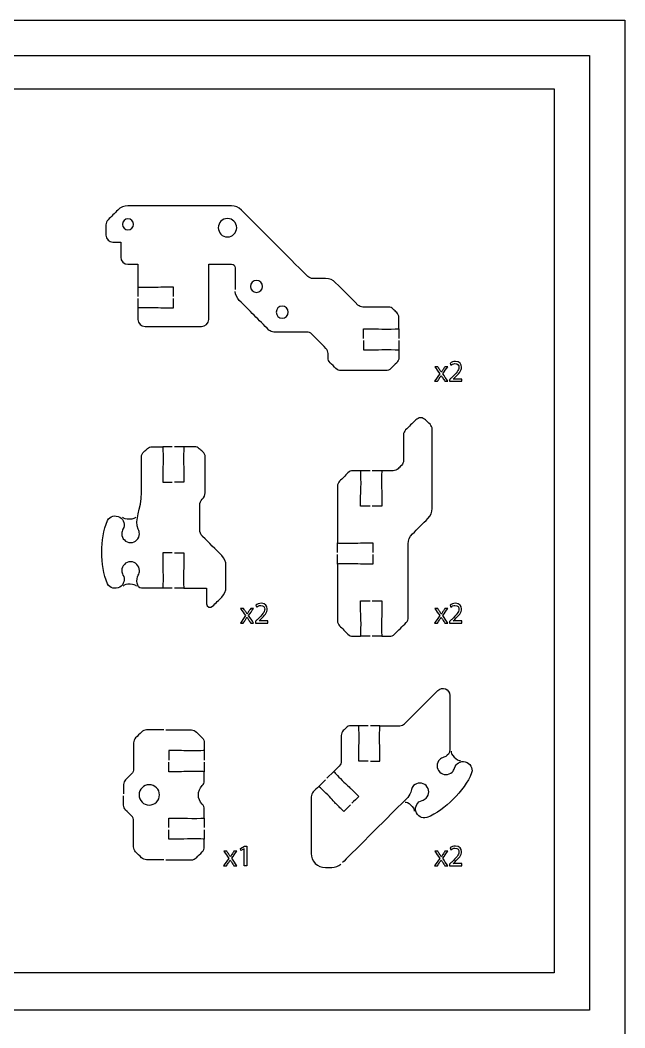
# Model space of a CAD drawing. Extents: x 0 to 465, y 0 to 285.
# Drawn here: x 379.7 to 465.2, y 142.7 to 285.2 of the extents above; entities that cross this region are included whole.
import ezdxf

# ---------------------------------------------------------------- set-up
doc = ezdxf.new("R2010")
doc.units = 0
doc.header["$MEASUREMENT"] = 0
doc.layers.add('DEFAULT', color=18, linetype='CONTINUOUS')

msp = doc.modelspace()

# ---------------------------------------------------------------- linework, layer by layer
at = {"layer": 'DEFAULT', "color": 18}
for points in [[(465.18, 0.18), (0.18, 0.18), (0.18, 285.18), (465.18, 285.18)], [(460.18, 145.18), (5.18, 145.18), (5.18, 280.18), (460.18, 280.18)], [(455.18, 150.45), (80.18, 150.45), (80.18, 275.45), (455.18, 275.45)], [(411.37, 168), (411.37, 168), (410.89, 167.74), (410.82, 168.03), (411.42, 168.35), (411.73, 168.35), (411.73, 165.6), (411.37, 165.6)]]:
    msp.add_lwpolyline(points, close=True, dxfattribs=at)
at = {"layer": 'DEFAULT', "color": 1}
for points in [[(396.32, 247.46), (396.32, 246.11)], [(396.32, 245.81), (396.32, 244.46)], [(433.22, 241.53), (433.22, 240.18)], [(433.22, 239.88), (433.22, 238.53)], [(401.18, 224.84), (399.83, 224.84)], [(402.83, 224.84), (401.48, 224.84)], [(429.17, 221.45), (427.82, 221.45)], [(430.82, 221.45), (429.47, 221.45)], [(424.55, 209.9), (424.55, 211.25)], [(424.55, 208.25), (424.55, 209.6)], [(401.18, 204.84), (399.83, 204.84)], [(402.83, 204.84), (401.48, 204.84)], [(429.17, 198.05), (427.82, 198.05)], [(430.82, 198.05), (429.47, 198.05)], [(428.9, 185.4), (427.55, 185.4)], [(430.55, 185.4), (429.2, 185.4)], [(405.71, 181.89), (405.71, 180.54)], [(405.71, 180.24), (405.71, 178.89)], [(423.05, 177.98), (424.01, 178.94)], [(421.89, 176.82), (422.84, 177.77)], [(405.71, 172.35), (405.71, 171)], [(405.71, 170.7), (405.71, 169.35)]]:
    msp.add_lwpolyline(points, dxfattribs=at)
for points, knots in [([(428.22, 240.18), (428.22, 240.63), (428.22, 241.08), (428.22, 241.53), (428.71, 241.53), (429.21, 241.53), (429.71, 241.53), (430, 241.53), (430.5, 241.49), (431.47, 241.49), (432.43, 241.49), (433.22, 241.51), (433.22, 241.53), (433.22, 242.06), (433.22, 242.59), (433.22, 243.12), (433.22, 243.39), (433.11, 243.64), (432.92, 243.83), (432.76, 243.99), (432.6, 244.15), (432.44, 244.3), (432.26, 244.49), (432, 244.6), (431.74, 244.6), (430.54, 244.6), (429.35, 244.6), (428.15, 244.6), (427.88, 244.6), (427.63, 244.7), (427.44, 244.89), (426.39, 245.94), (425.34, 247), (424.28, 248.05), (423.91, 248.43), (423.4, 248.64), (422.87, 248.64), (422.26, 248.64), (421.66, 248.64), (421.05, 248.64), (420.79, 248.64), (420.54, 248.75), (420.34, 248.93), (417.22, 252.06), (414.09, 255.19), (410.96, 258.32), (410.58, 258.7), (410.08, 258.91), (409.54, 258.91), (404.66, 258.91), (399.78, 258.91), (394.91, 258.91), (394.37, 258.91), (393.86, 258.7), (393.48, 258.32), (393.02, 257.86), (392.56, 257.4), (392.1, 256.93), (391.91, 256.75), (391.81, 256.49), (391.81, 256.22), (391.81, 255.74), (391.81, 255.26), (391.81, 254.77), (391.81, 254.22), (392.25, 253.78), (392.8, 253.78), (393.17, 253.78), (393.54, 253.78), (393.9, 253.78), (393.9, 253.07), (393.9, 252.36), (393.9, 251.66), (393.9, 251.11), (394.36, 250.66), (394.91, 250.66), (395.38, 250.66), (395.85, 250.66), (396.32, 250.66), (396.32, 249.59), (396.32, 248.53), (396.32, 247.46), (396.32, 247.43), (397.11, 247.41), (398.07, 247.41), (399.04, 247.41), (399.54, 247.46), (399.82, 247.46), (400.32, 247.46), (400.82, 247.46), (401.32, 247.46), (401.32, 247.01), (401.32, 246.56), (401.32, 246.11)], [0, 0, 0, 0, 3.83, 3.83, 3.83, 8.08, 8.08, 8.08, 9.08, 9.08, 9.08, 10.08, 10.08, 10.08, 14.58, 14.58, 14.58, 15.58, 15.58, 15.58, 17.489241, 17.489241, 17.489241, 18.489241, 18.489241, 18.489241, 28.669241, 28.669241, 28.669241, 29.669241, 29.669241, 29.669241, 42.347667, 42.347667, 42.347667, 43.347667, 43.347667, 43.347667, 48.497667, 48.497667, 48.497667, 49.497667, 49.497667, 49.497667, 87.136962, 87.136962, 87.136962, 88.136962, 88.136962, 88.136962, 129.616962, 129.616962, 129.616962, 130.616962, 130.616962, 130.616962, 136.181897, 136.181897, 136.181897, 137.181897, 137.181897, 137.181897, 141.291897, 141.291897, 141.291897, 142.291897, 142.291897, 142.291897, 145.411897, 145.411897, 145.411897, 151.411897, 151.411897, 151.411897, 152.411897, 152.411897, 152.411897, 156.431897, 156.431897, 156.431897, 165.501897, 165.501897, 165.501897, 166.501897, 166.501897, 166.501897, 167.501897, 167.501897, 167.501897, 171.751897, 171.751897, 171.751897, 175.581897, 175.581897, 175.581897, 175.581897]), ([(394.92, 255.52), (394.48, 255.52), (394.13, 255.87), (394.13, 256.3), (394.13, 256.74), (394.48, 257.09), (394.92, 257.09), (395.35, 257.09), (395.7, 256.74), (395.7, 256.3), (395.7, 255.87), (395.35, 255.52), (394.92, 255.52)], [1, 1, 1, 1, 2, 2, 2, 3, 3, 3, 4, 4, 4, 5, 5, 5, 5]), ([(408.99, 254.52), (408.27, 254.52), (407.69, 255.1), (407.69, 255.82), (407.69, 256.53), (408.27, 257.12), (408.99, 257.12), (409.71, 257.12), (410.29, 256.53), (410.29, 255.82), (410.29, 255.1), (409.71, 254.52), (408.99, 254.52)], [1, 1, 1, 1, 2, 2, 2, 3, 3, 3, 4, 4, 4, 5, 5, 5, 5]), ([(401.32, 245.81), (401.32, 245.36), (401.32, 244.91), (401.32, 244.46), (400.82, 244.46), (400.32, 244.46), (399.82, 244.46), (399.54, 244.46), (399.04, 244.51), (398.07, 244.51), (397.11, 244.51), (396.32, 244.49), (396.32, 244.46), (396.33, 243.93), (396.33, 243.4), (396.33, 242.86), (396.33, 242.31), (396.78, 241.86), (397.33, 241.86), (400, 241.86), (402.66, 241.86), (405.32, 241.86), (405.88, 241.86), (406.33, 242.31), (406.33, 242.86), (406.33, 245.46), (406.33, 248.06), (406.33, 250.66), (407.41, 250.66), (408.49, 250.66), (409.58, 250.66), (409.86, 250.66), (410.08, 250.44), (410.08, 250.16), (410.08, 249.14), (410.08, 248.13), (410.08, 247.11)], [0, 0, 0, 0, 3.82, 3.82, 3.82, 8.07, 8.07, 8.07, 9.07, 9.07, 9.07, 10.07, 10.07, 10.07, 14.600011, 14.600011, 14.600011, 15.600011, 15.600011, 15.600011, 38.250011, 38.250011, 38.250011, 39.250011, 39.250011, 39.250011, 61.350011, 61.350011, 61.350011, 70.560011, 70.560011, 70.560011, 71.560011, 71.560011, 71.560011, 80.210011, 80.210011, 80.210011, 80.210011]), ([(413.09, 246.68), (412.62, 246.68), (412.24, 247.06), (412.24, 247.53), (412.24, 248), (412.62, 248.38), (413.09, 248.38), (413.56, 248.38), (413.94, 248), (413.94, 247.53), (413.94, 247.06), (413.56, 246.68), (413.09, 246.68)], [1, 1, 1, 1, 2, 2, 2, 3, 3, 3, 4, 4, 4, 5, 5, 5, 5]), ([(428.22, 239.88), (428.22, 239.43), (428.22, 238.99), (428.22, 238.54), (428.71, 238.54), (429.21, 238.54), (429.71, 238.54), (430, 238.54), (430.5, 238.59), (431.47, 238.59), (432.43, 238.59), (433.22, 238.56), (433.22, 238.54), (433.22, 238.17), (433.22, 237.81), (433.22, 237.45), (433.22, 237.18), (433.11, 236.93), (432.92, 236.74), (432.65, 236.47), (432.37, 236.19), (432.09, 235.91), (431.91, 235.73), (431.65, 235.62), (431.39, 235.62), (429.27, 235.62), (427.16, 235.62), (425.05, 235.62), (424.78, 235.62), (424.52, 235.73), (424.33, 235.91), (424.06, 236.19), (423.79, 236.47), (423.51, 236.74), (423.33, 236.93), (423.22, 237.18), (423.22, 237.45), (423.22, 237.65), (423.22, 237.85), (423.22, 238.05), (423.22, 238.32), (423.11, 238.57), (422.92, 238.76), (422.25, 239.43), (421.59, 240.1), (420.92, 240.77), (420.73, 240.96), (420.48, 241.06), (420.21, 241.06), (418.66, 241.06), (417.11, 241.06), (415.56, 241.06), (415.29, 241.06), (415.04, 241.17), (414.85, 241.35), (413.45, 242.75), (412.06, 244.15), (410.66, 245.55), (410.32, 245.88), (410.12, 246.33), (410.09, 246.81)], [0, 0, 0, 0, 3.82, 3.82, 3.82, 8.07, 8.07, 8.07, 9.07, 9.07, 9.07, 10.07, 10.07, 10.07, 13.15, 13.15, 13.15, 14.15, 14.15, 14.15, 17.48048, 17.48048, 17.48048, 18.48048, 18.48048, 18.48048, 36.45048, 36.45048, 36.45048, 37.45048, 37.45048, 37.45048, 40.75977, 40.75977, 40.75977, 41.75977, 41.75977, 41.75977, 43.46977, 43.46977, 43.46977, 44.46977, 44.46977, 44.46977, 52.516646, 52.516646, 52.516646, 53.516646, 53.516646, 53.516646, 66.706646, 66.706646, 66.706646, 67.706646, 67.706646, 67.706646, 84.507503, 84.507503, 84.507503, 85.507503, 85.507503, 85.507503, 85.507503]), ([(416.73, 243.03), (416.27, 243.03), (415.88, 243.41), (415.88, 243.88), (415.88, 244.36), (416.27, 244.74), (416.73, 244.74), (417.21, 244.74), (417.59, 244.36), (417.59, 243.88), (417.59, 243.41), (417.21, 243.03), (416.73, 243.03)], [1, 1, 1, 1, 2, 2, 2, 3, 3, 3, 4, 4, 4, 5, 5, 5, 5]), ([(429.47, 203.05), (429.92, 203.05), (430.37, 203.05), (430.82, 203.05), (430.82, 202.55), (430.82, 202.05), (430.82, 201.55), (430.82, 201.26), (430.77, 200.77), (430.77, 199.8), (430.77, 198.83), (430.8, 198.05), (430.82, 198.05), (431.18, 198.05), (431.54, 198.05), (431.91, 198.05), (432.17, 198.05), (432.43, 198.16), (432.61, 198.34), (433.16, 198.89), (433.71, 199.44), (434.26, 199.99), (434.45, 200.18), (434.55, 200.43), (434.55, 200.7), (434.55, 204.17), (434.55, 207.63), (434.55, 211.1), (434.55, 211.63), (434.76, 212.14), (435.14, 212.52), (435.87, 213.25), (436.61, 213.98), (437.34, 214.72), (437.71, 215.09), (437.93, 215.6), (437.93, 216.13), (437.93, 219.86), (437.93, 223.59), (437.93, 227.32), (437.93, 227.58), (437.82, 227.84), (437.63, 228.03), (437.42, 228.23), (437.22, 228.44), (437.01, 228.64), (436.62, 229.04), (435.99, 229.04), (435.6, 228.64), (435.12, 228.17), (434.65, 227.7), (434.18, 227.22), (433.99, 227.04), (433.88, 226.78), (433.88, 226.52), (433.88, 225.32), (433.88, 224.12), (433.88, 222.93), (433.88, 222.66), (433.78, 222.41), (433.59, 222.22), (433.43, 222.06), (433.28, 221.9), (433.12, 221.74), (432.93, 221.56), (432.68, 221.45), (432.41, 221.45), (431.88, 221.45), (431.35, 221.45), (430.82, 221.45), (430.79, 221.45), (430.77, 220.67), (430.77, 219.7), (430.77, 218.73), (430.82, 218.24), (430.82, 217.95), (430.82, 217.45), (430.82, 216.95), (430.82, 216.45), (430.37, 216.45), (429.92, 216.45), (429.47, 216.45)], [0, 0, 0, 0, 3.82, 3.82, 3.82, 8.07, 8.07, 8.07, 9.07, 9.07, 9.07, 10.07, 10.07, 10.07, 13.15, 13.15, 13.15, 14.15, 14.15, 14.15, 20.74731, 20.74731, 20.74731, 21.74731, 21.74731, 21.74731, 51.24731, 51.24731, 51.24731, 52.24731, 52.24731, 52.24731, 61.064934, 61.064934, 61.064934, 62.064934, 62.064934, 62.064934, 93.774934, 93.774934, 93.774934, 94.774934, 94.774934, 94.774934, 97.263991, 97.263991, 97.263991, 98.263991, 98.263991, 98.263991, 103.963271, 103.963271, 103.963271, 104.963271, 104.963271, 104.963271, 115.143271, 115.143271, 115.143271, 116.143271, 116.143271, 116.143271, 118.059544, 118.059544, 118.059544, 119.059544, 119.059544, 119.059544, 123.559544, 123.559544, 123.559544, 124.559544, 124.559544, 124.559544, 125.559544, 125.559544, 125.559544, 129.809544, 129.809544, 129.809544, 133.629544, 133.629544, 133.629544, 133.629544]), ([(401.18, 209.84), (400.73, 209.84), (400.28, 209.84), (399.83, 209.84), (399.83, 209.34), (399.83, 208.84), (399.83, 208.34), (399.83, 208.06), (399.88, 207.56), (399.88, 206.59), (399.88, 205.64), (399.85, 204.86), (399.83, 204.84), (398.83, 204.84), (397.83, 204.84), (396.83, 204.84), (396.17, 204.84), (396.02, 206.11), (396.37, 206.71), (396.47, 206.89), (396.54, 207.11), (396.54, 207.33), (396.54, 208.02), (395.98, 208.59), (395.29, 208.59), (394.6, 208.59), (394.04, 208.02), (394.04, 207.33), (394.04, 207.11), (394.1, 206.9), (394.21, 206.71), (394.55, 206.12), (394.35, 205.35), (393.75, 205), (393.15, 204.66), (392.33, 204.83), (392.04, 205.46), (391.4, 206.81), (391.23, 208.37), (391.23, 209.95), (391.23, 211.52), (391.4, 213.09), (392.04, 214.43), (392.33, 215.06), (393.15, 215.24), (393.75, 214.89), (394.35, 214.54), (394.55, 213.78), (394.21, 213.18), (394.1, 213), (394.04, 212.78), (394.04, 212.55), (394.04, 211.86), (394.6, 211.3), (395.29, 211.3), (395.98, 211.3), (396.54, 211.86), (396.54, 212.55), (396.54, 212.78), (396.46, 212.98), (396.37, 213.18), (395.76, 214.52), (396.83, 215.99), (396.83, 218.36), (396.83, 219.62), (396.83, 222.14), (396.83, 223.39), (396.83, 223.69), (396.96, 223.97), (397.19, 224.16), (397.36, 224.29), (397.52, 224.43), (397.68, 224.58), (397.85, 224.75), (398.1, 224.84), (398.35, 224.85), (398.85, 224.84), (399.34, 224.84), (399.84, 224.84), (399.86, 224.81), (399.89, 224.04), (399.89, 223.09), (399.89, 222.13), (399.83, 221.63), (399.84, 221.34), (399.83, 220.84), (399.83, 220.34), (399.83, 219.84), (400.28, 219.84), (400.73, 219.84), (401.18, 219.84)], [0, 0, 0, 0, 3.84, 3.84, 3.84, 8.090012, 8.090012, 8.090012, 9.090012, 9.090012, 9.090012, 10.090012, 10.090012, 10.090012, 18.590012, 18.590012, 18.590012, 19.590012, 19.590012, 19.590012, 20.590012, 20.590012, 20.590012, 21.590012, 21.590012, 21.590012, 22.590012, 22.590012, 22.590012, 23.590012, 23.590012, 23.590012, 24.590012, 24.590012, 24.590012, 25.590012, 25.590012, 25.590012, 26.590012, 26.590012, 26.590012, 27.590012, 27.590012, 27.590012, 28.590012, 28.590012, 28.590012, 29.590012, 29.590012, 29.590012, 30.590012, 30.590012, 30.590012, 31.590012, 31.590012, 31.590012, 32.590012, 32.590012, 32.590012, 33.590012, 33.590012, 33.590012, 34.590012, 34.590012, 34.590012, 35.590012, 35.590012, 35.590012, 36.590012, 36.590012, 36.590012, 37.590012, 37.590012, 37.590012, 38.590012, 38.590012, 38.590012, 42.790024, 42.790024, 42.790024, 43.790024, 43.790024, 43.790024, 44.790024, 44.790024, 44.790024, 49.040035, 49.040035, 49.040035, 52.870035, 52.870035, 52.870035, 52.870035]), ([(401.48, 209.84), (401.93, 209.84), (402.38, 209.84), (402.83, 209.84), (402.83, 209.34), (402.83, 208.84), (402.83, 208.34), (402.83, 208.05), (402.78, 207.56), (402.78, 206.59), (402.78, 205.64), (402.8, 204.87), (402.83, 204.84), (403.9, 204.84), (404.96, 204.84), (406.03, 204.84), (406.03, 204.11), (406.03, 203.38), (406.03, 202.64), (406.03, 202.2), (406.57, 201.97), (406.88, 202.29), (407.32, 202.73), (407.76, 203.16), (408.19, 203.6), (408.57, 203.97), (408.78, 204.48), (408.78, 205.01), (408.78, 206.02), (408.78, 207.03), (408.78, 208.04), (408.78, 208.57), (408.57, 209.08), (408.2, 209.45), (407.29, 210.36), (406.39, 211.26), (405.48, 212.17), (405.47, 212.18), (405.46, 212.19), (405.44, 212.2), (405.2, 212.43), (405.06, 212.76), (405.06, 213.09), (405.06, 214.26), (405.06, 215.42), (405.06, 216.59), (405.06, 216.92), (405.19, 217.23), (405.42, 217.45), (405.67, 217.69), (405.84, 218), (405.84, 218.35), (405.84, 220.03), (405.84, 221.71), (405.84, 223.39), (405.84, 223.69), (405.71, 223.97), (405.47, 224.16), (405.31, 224.29), (405.16, 224.43), (405.01, 224.57), (404.82, 224.75), (404.58, 224.84), (404.32, 224.84), (403.83, 224.84), (403.33, 224.84), (402.83, 224.84), (402.81, 224.82), (402.78, 224.04), (402.78, 223.1), (402.78, 222.13), (402.83, 221.62), (402.83, 221.34), (402.83, 220.84), (402.83, 220.34), (402.83, 219.84), (402.38, 219.84), (401.93, 219.84), (401.48, 219.84)], [0, 0, 0, 0, 3.81, 3.81, 3.81, 8.060012, 8.060012, 8.060012, 9.060012, 9.060012, 9.060012, 10.060012, 10.060012, 10.060012, 19.140012, 19.140012, 19.140012, 25.360012, 25.360012, 25.360012, 26.360012, 26.360012, 26.360012, 31.620886, 31.620886, 31.620886, 32.620886, 32.620886, 32.620886, 41.200892, 41.200892, 41.200892, 42.200892, 42.200892, 42.200892, 53.09741, 53.09741, 53.09741, 53.238831, 53.238831, 53.238831, 54.238831, 54.238831, 54.238831, 64.148836, 64.148836, 64.148836, 65.148836, 65.148836, 65.148836, 66.148836, 66.148836, 66.148836, 80.428836, 80.428836, 80.428836, 81.428836, 81.428836, 81.428836, 82.428836, 82.428836, 82.428836, 83.428836, 83.428836, 83.428836, 87.648836, 87.648836, 87.648836, 88.648836, 88.648836, 88.648836, 89.648836, 89.648836, 89.648836, 93.898848, 93.898848, 93.898848, 97.718848, 97.718848, 97.718848, 97.718848]), ([(429.17, 216.45), (428.72, 216.45), (428.27, 216.45), (427.82, 216.45), (427.82, 216.95), (427.82, 217.45), (427.82, 217.95), (427.82, 218.24), (427.87, 218.73), (427.87, 219.7), (427.87, 220.67), (427.85, 221.45), (427.82, 221.45), (427.46, 221.45), (427.1, 221.45), (426.74, 221.45), (426.47, 221.45), (426.22, 221.35), (426.03, 221.16), (425.63, 220.76), (425.24, 220.37), (424.84, 219.98), (424.66, 219.79), (424.55, 219.53), (424.55, 219.27), (424.55, 216.6), (424.55, 213.92), (424.55, 211.25), (424.55, 211.22), (425.33, 211.2), (426.3, 211.2), (427.27, 211.2), (427.77, 211.25), (428.05, 211.25), (428.55, 211.25), (429.05, 211.25), (429.55, 211.25), (429.55, 210.8), (429.55, 210.35), (429.55, 209.9)], [0, 0, 0, 0, 3.83, 3.83, 3.83, 8.08, 8.08, 8.08, 9.08, 9.08, 9.08, 10.08, 10.08, 10.08, 13.16, 13.16, 13.16, 14.16, 14.16, 14.16, 18.904692, 18.904692, 18.904692, 19.904692, 19.904692, 19.904692, 42.624692, 42.624692, 42.624692, 43.624692, 43.624692, 43.624692, 44.624692, 44.624692, 44.624692, 48.884692, 48.884692, 48.884692, 52.704692, 52.704692, 52.704692, 52.704692]), ([(429.55, 209.6), (429.55, 209.15), (429.55, 208.7), (429.55, 208.25), (429.05, 208.25), (428.55, 208.25), (428.05, 208.25), (427.77, 208.25), (427.27, 208.3), (426.3, 208.3), (425.33, 208.3), (424.55, 208.28), (424.55, 208.25), (424.55, 205.58), (424.55, 202.91), (424.55, 200.23), (424.55, 199.97), (424.66, 199.71), (424.84, 199.52), (425.24, 199.13), (425.63, 198.74), (426.03, 198.34), (426.21, 198.16), (426.47, 198.05), (426.73, 198.05), (427.1, 198.05), (427.46, 198.05), (427.82, 198.05), (427.85, 198.05), (427.87, 198.83), (427.87, 199.8), (427.87, 200.77), (427.82, 201.26), (427.82, 201.55), (427.82, 202.05), (427.82, 202.55), (427.82, 203.05), (428.27, 203.05), (428.72, 203.05), (429.17, 203.05)], [0, 0, 0, 0, 3.83, 3.83, 3.83, 8.09, 8.09, 8.09, 9.09, 9.09, 9.09, 10.09, 10.09, 10.09, 32.83, 32.83, 32.83, 33.83, 33.83, 33.83, 38.56055, 38.56055, 38.56055, 39.56055, 39.56055, 39.56055, 42.65055, 42.65055, 42.65055, 43.65055, 43.65055, 43.65055, 44.65055, 44.65055, 44.65055, 48.90055, 48.90055, 48.90055, 52.73055, 52.73055, 52.73055, 52.73055]), ([(429.2, 180.4), (429.65, 180.4), (430.1, 180.4), (430.55, 180.4), (430.55, 180.9), (430.55, 181.4), (430.55, 181.9), (430.55, 182.18), (430.5, 182.68), (430.5, 183.65), (430.5, 184.6), (430.52, 185.38), (430.55, 185.4), (431.48, 185.4), (432.41, 185.4), (433.34, 185.4), (433.6, 185.4), (433.86, 185.51), (434.04, 185.69), (435.61, 187.26), (437.17, 188.82), (438.74, 190.39), (439.37, 191.02), (440.44, 190.57), (440.44, 189.68), (440.44, 187.28), (440.44, 184.87), (440.44, 182.47), (440.44, 181.76), (440.44, 181.26), (439.56, 180.94), (439.36, 180.87), (439.16, 180.78), (439, 180.62), (438.51, 180.13), (438.51, 179.34), (439, 178.85), (439.49, 178.36), (440.28, 178.36), (440.77, 178.85), (440.93, 179.01), (441.04, 179.2), (441.09, 179.41), (441.27, 180.08), (441.95, 180.47), (442.62, 180.29), (443.29, 180.11), (443.74, 179.41), (443.51, 178.76), (443.01, 177.36), (442.02, 176.14), (440.9, 175.02), (439.79, 173.9), (438.57, 172.92), (437.16, 172.42), (436.52, 172.18), (435.81, 172.64), (435.63, 173.31), (435.45, 173.97), (435.85, 174.66), (436.51, 174.84), (436.72, 174.9), (436.92, 175), (437.08, 175.16), (437.57, 175.65), (437.57, 176.44), (437.08, 176.93), (436.59, 177.42), (435.8, 177.42), (435.31, 176.93), (435.15, 176.77), (435.03, 176.58), (434.99, 176.37), (434.79, 175.35), (434.3, 175.09), (433.55, 174.33), (431.61, 172.4), (426.1, 166.89), (425.26, 166.05)], [0, 0, 0, 0, 3.825006, 3.825006, 3.825006, 8.075012, 8.075012, 8.075012, 9.075012, 9.075012, 9.075012, 10.075012, 10.075012, 10.075012, 17.981012, 17.981012, 17.981012, 18.981012, 18.981012, 18.981012, 37.800659, 37.800659, 37.800659, 38.800659, 38.800659, 38.800659, 59.235659, 59.235659, 59.235659, 60.235659, 60.235659, 60.235659, 61.235659, 61.235659, 61.235659, 62.235659, 62.235659, 62.235659, 63.235659, 63.235659, 63.235659, 64.235659, 64.235659, 64.235659, 65.235659, 65.235659, 65.235659, 66.235659, 66.235659, 66.235659, 67.235659, 67.235659, 67.235659, 68.235659, 68.235659, 68.235659, 69.235659, 69.235659, 69.235659, 70.235659, 70.235659, 70.235659, 71.235659, 71.235659, 71.235659, 72.235659, 72.235659, 72.235659, 73.235659, 73.235659, 73.235659, 74.235659, 74.235659, 74.235659, 75.235659, 75.235659, 75.235659, 76.235659, 76.235659, 76.235659, 76.235659]), ([(428.9, 180.4), (428.45, 180.4), (428, 180.4), (427.55, 180.4), (427.55, 180.9), (427.55, 181.4), (427.55, 181.9), (427.55, 182.19), (427.6, 182.68), (427.6, 183.65), (427.6, 184.6), (427.57, 185.38), (427.55, 185.4), (427.19, 185.4), (426.82, 185.4), (426.46, 185.4), (426.19, 185.4), (425.94, 185.3), (425.76, 185.11), (425.63, 184.98), (425.5, 184.85), (425.37, 184.72), (425.18, 184.53), (425.07, 184.28), (425.07, 184.01), (425.07, 182.81), (425.07, 181.61), (425.07, 180.41), (425.07, 180.15), (424.97, 179.89), (424.78, 179.7), (424.52, 179.45), (424.27, 179.19), (424.01, 178.94), (424.01, 178.9), (424.54, 178.34), (425.21, 177.67), (425.9, 176.98), (426.28, 176.66), (426.49, 176.46), (426.84, 176.11), (427.19, 175.76), (427.55, 175.4), (427.23, 175.08), (426.91, 174.77), (426.59, 174.45)], [0, 0, 0, 0, 3.818, 3.818, 3.818, 8.061, 8.061, 8.061, 9.061, 9.061, 9.061, 10.061, 10.061, 10.061, 13.144, 13.144, 13.144, 14.144, 14.144, 14.144, 15.703878, 15.703878, 15.703878, 16.703878, 16.703878, 16.703878, 26.914878, 26.914878, 26.914878, 27.914878, 27.914878, 27.914878, 30.985151, 30.985151, 30.985151, 31.985151, 31.985151, 31.985151, 32.985151, 32.985151, 32.985151, 37.23557, 37.23557, 37.23557, 41.06526, 41.06526, 41.06526, 41.06526]), ([(399.97, 184.8), (399.16, 184.81), (398.35, 184.81), (397.54, 184.81), (397.27, 184.81), (397.02, 184.7), (396.83, 184.51), (396.55, 184.24), (396.28, 183.96), (396, 183.69), (395.82, 183.5), (395.72, 183.24), (395.72, 182.98), (395.72, 181.76), (395.72, 180.53), (395.72, 179.31), (395.72, 179.04), (395.61, 178.79), (395.42, 178.6), (395.15, 178.33), (394.87, 178.05), (394.59, 177.77), (394.41, 177.59), (394.3, 177.33), (394.3, 177.07), (394.3, 176.64), (394.3, 176.2), (394.3, 175.77)], [0, 0, 0, 0, 6.900007, 6.900007, 6.900007, 7.900007, 7.900007, 7.900007, 11.216346, 11.216346, 11.216346, 12.216346, 12.216346, 12.216346, 22.626346, 22.626346, 22.626346, 23.626346, 23.626346, 23.626346, 26.949747, 26.949747, 26.949747, 27.949747, 27.949747, 27.949747, 31.619747, 31.619747, 31.619747, 31.619747]), ([(400.27, 184.8), (401.48, 184.81), (402.68, 184.81), (403.88, 184.81), (404.15, 184.81), (404.4, 184.7), (404.59, 184.51), (404.87, 184.24), (405.15, 183.96), (405.42, 183.69), (405.61, 183.5), (405.71, 183.24), (405.71, 182.98), (405.71, 182.62), (405.71, 182.26), (405.71, 181.89), (405.71, 181.87), (404.93, 181.84), (403.96, 181.84), (402.99, 181.84), (402.5, 181.89), (402.21, 181.89), (401.71, 181.89), (401.21, 181.89), (400.71, 181.89), (400.71, 181.44), (400.71, 180.99), (400.71, 180.54)], [0, 0, 0, 0, 10.230005, 10.230005, 10.230005, 11.230005, 11.230005, 11.230005, 14.560485, 14.560485, 14.560485, 15.560485, 15.560485, 15.560485, 18.640485, 18.640485, 18.640485, 19.640485, 19.640485, 19.640485, 20.640485, 20.640485, 20.640485, 24.890485, 24.890485, 24.890485, 28.720485, 28.720485, 28.720485, 28.720485]), ([(400.71, 171), (400.71, 171.45), (400.71, 171.9), (400.71, 172.35), (401.21, 172.35), (401.71, 172.35), (402.21, 172.35), (402.5, 172.35), (402.99, 172.3), (403.96, 172.3), (404.93, 172.3), (405.71, 172.32), (405.71, 172.35), (405.71, 172.77), (405.71, 173.19), (405.71, 173.61), (405.71, 173.87), (405.61, 174.13), (405.42, 174.32), (404.7, 175.04), (404.69, 176.2), (405.42, 176.93), (405.61, 177.11), (405.71, 177.37), (405.71, 177.64), (405.71, 178.06), (405.71, 178.48), (405.71, 178.89), (405.71, 178.92), (404.93, 178.94), (403.96, 178.94), (402.99, 178.94), (402.5, 178.89), (402.21, 178.89), (401.71, 178.89), (401.21, 178.89), (400.71, 178.89), (400.71, 179.34), (400.71, 179.79), (400.71, 180.24)], [0, 0, 0, 0, 3.83, 3.83, 3.83, 8.08, 8.08, 8.08, 9.08, 9.08, 9.08, 10.08, 10.08, 10.08, 13.64, 13.64, 13.64, 14.64, 14.64, 14.64, 15.64, 15.64, 15.64, 16.64, 16.64, 16.64, 20.21, 20.21, 20.21, 21.21, 21.21, 21.21, 22.21, 22.21, 22.21, 26.46, 26.46, 26.46, 30.28, 30.28, 30.28, 30.28]), ([(397.93, 174.18), (397.14, 174.18), (396.49, 174.82), (396.49, 175.62), (396.49, 176.42), (397.14, 177.06), (397.93, 177.06), (398.73, 177.06), (399.38, 176.42), (399.38, 175.62), (399.38, 174.82), (398.73, 174.18), (397.93, 174.18)], [1, 1, 1, 1, 2, 2, 2, 3, 3, 3, 4, 4, 4, 5, 5, 5, 5]), ([(426.38, 174.23), (426.06, 173.92), (425.74, 173.6), (425.42, 173.28), (425.07, 173.63), (424.72, 173.99), (424.37, 174.34), (424.16, 174.54), (423.84, 174.93), (423.16, 175.62), (422.49, 176.28), (421.92, 176.82), (421.89, 176.82), (421.63, 176.56), (421.38, 176.31), (421.12, 176.05), (420.93, 175.86), (420.83, 175.61), (420.83, 175.34), (420.83, 172.68), (420.83, 170.02), (420.83, 167.35), (420.82, 166.25), (421.72, 165.35), (422.83, 165.35), (423.13, 165.35), (423.44, 165.35), (423.74, 165.35), (424.22, 165.35), (424.68, 165.53), (425.04, 165.84)], [0, 0, 0, 0, 3.82969, 3.82969, 3.82969, 8.079414, 8.079414, 8.079414, 9.079414, 9.079414, 9.079414, 10.079414, 10.079414, 10.079414, 13.159571, 13.159571, 13.159571, 14.159571, 14.159571, 14.159571, 36.808572, 36.808572, 36.808572, 37.808572, 37.808572, 37.808572, 40.396572, 40.396572, 40.396572, 41.396572, 41.396572, 41.396572, 41.396572]), ([(399.97, 166.45), (399.16, 166.44), (398.35, 166.44), (397.54, 166.44), (397.27, 166.44), (397.02, 166.55), (396.83, 166.73), (396.55, 167.01), (396.28, 167.28), (396, 167.56), (395.82, 167.74), (395.72, 168), (395.72, 168.26), (395.72, 169.49), (395.72, 170.71), (395.72, 171.94), (395.72, 172.21), (395.61, 172.46), (395.42, 172.65), (395.15, 172.92), (394.87, 173.2), (394.59, 173.48), (394.41, 173.66), (394.3, 173.92), (394.3, 174.18), (394.3, 174.61), (394.3, 175.04), (394.3, 175.47)], [0, 0, 0, 0, 6.900029, 6.900029, 6.900029, 7.900029, 7.900029, 7.900029, 11.209319, 11.209319, 11.209319, 12.209319, 12.209319, 12.209319, 22.629319, 22.629319, 22.629319, 23.629319, 23.629319, 23.629319, 26.952721, 26.952721, 26.952721, 27.952721, 27.952721, 27.952721, 31.612721, 31.612721, 31.612721, 31.612721]), ([(400.27, 166.45), (401.48, 166.44), (402.68, 166.44), (403.88, 166.44), (404.15, 166.44), (404.4, 166.54), (404.59, 166.73), (404.87, 167.01), (405.14, 167.28), (405.42, 167.56), (405.61, 167.74), (405.71, 168), (405.71, 168.27), (405.71, 168.63), (405.71, 168.99), (405.71, 169.35), (405.71, 169.38), (404.93, 169.4), (403.96, 169.4), (402.99, 169.4), (402.5, 169.35), (402.21, 169.35), (401.71, 169.35), (401.21, 169.35), (400.71, 169.35), (400.71, 169.8), (400.71, 170.25), (400.71, 170.7)], [0, 0, 0, 0, 10.23002, 10.23002, 10.23002, 11.23002, 11.23002, 11.23002, 14.553452, 14.553452, 14.553452, 15.553452, 15.553452, 15.553452, 18.633452, 18.633452, 18.633452, 19.633452, 19.633452, 19.633452, 20.633452, 20.633452, 20.633452, 24.883452, 24.883452, 24.883452, 28.703452, 28.703452, 28.703452, 28.703452])]:
    msp.add_open_spline(points, degree=3, knots=knots, dxfattribs=at)
at = {"layer": 'DEFAULT', "color": 18}
for points, knots in [([(440.39, 234.12), (440.39, 234.2), (440.39, 234.27), (440.39, 234.35), (440.49, 234.44), (440.59, 234.54), (440.69, 234.63), (441.39, 235.3), (441.71, 235.66), (441.71, 236.07), (441.71, 236.35), (441.57, 236.61), (441.16, 236.61), (440.91, 236.61), (440.71, 236.48), (440.58, 236.38), (440.54, 236.46), (440.5, 236.55), (440.46, 236.64), (440.65, 236.8), (440.92, 236.92), (441.24, 236.92), (441.83, 236.92), (442.08, 236.51), (442.08, 236.12), (442.08, 235.61), (441.71, 235.2), (441.13, 234.64), (441.06, 234.57), (440.99, 234.51), (440.91, 234.43), (441.33, 234.43), (441.74, 234.43), (442.15, 234.43), (442.15, 234.33), (442.15, 234.22), (442.15, 234.12), (441.56, 234.12), (440.98, 234.12), (440.39, 234.12)], [4.979, 4.979, 4.979, 4.979, 5.627, 5.627, 5.627, 6.780427, 6.780427, 6.780427, 7.780427, 7.780427, 7.780427, 8.780427, 8.780427, 8.780427, 9.780427, 9.780427, 9.780427, 10.595868, 10.595868, 10.595868, 11.595868, 11.595868, 11.595868, 12.595868, 12.595868, 12.595868, 13.595868, 13.595868, 13.595868, 14.469075, 14.469075, 14.469075, 17.972075, 17.972075, 17.972075, 18.847075, 18.847075, 18.847075, 23.826075, 23.826075, 23.826075, 23.826075]), ([(438.73, 236.17), (438.82, 236.02), (438.92, 235.88), (439.02, 235.73), (439.09, 235.61), (439.16, 235.51), (439.23, 235.39), (439.23, 235.39), (439.23, 235.39), (439.24, 235.39), (439.31, 235.52), (439.37, 235.62), (439.44, 235.73), (439.54, 235.88), (439.63, 236.02), (439.73, 236.17), (439.86, 236.17), (440, 236.17), (440.13, 236.17), (439.9, 235.84), (439.67, 235.51), (439.43, 235.18), (439.67, 234.83), (439.91, 234.47), (440.15, 234.12), (440.01, 234.12), (439.87, 234.12), (439.73, 234.12), (439.63, 234.27), (439.53, 234.43), (439.43, 234.58), (439.35, 234.7), (439.28, 234.81), (439.2, 234.94), (439.13, 234.81), (439.06, 234.7), (438.98, 234.58), (438.89, 234.43), (438.79, 234.27), (438.69, 234.12), (438.55, 234.12), (438.41, 234.12), (438.28, 234.12), (438.52, 234.47), (438.76, 234.82), (439.01, 235.17), (438.77, 235.5), (438.54, 235.83), (438.31, 236.17), (438.45, 236.17), (438.59, 236.17), (438.73, 236.17)], [0, 0, 0, 0, 1.496861, 1.496861, 1.496861, 2.496861, 2.496861, 2.496861, 2.531861, 2.531861, 2.531861, 3.531861, 3.531861, 3.531861, 5.012091, 5.012091, 5.012091, 6.151091, 6.151091, 6.151091, 9.585, 9.585, 9.585, 13.210676, 13.210676, 13.210676, 14.410676, 14.410676, 14.410676, 15.971146, 15.971146, 15.971146, 16.994146, 16.994146, 16.994146, 17.994146, 17.994146, 17.994146, 19.548644, 19.548644, 19.548644, 20.711644, 20.711644, 20.711644, 24.321271, 24.321271, 24.321271, 27.7784, 27.7784, 27.7784, 28.9534, 28.9534, 28.9534, 28.9534]), ([(412.93, 199.92), (412.93, 200), (412.93, 200.07), (412.93, 200.15), (413.03, 200.24), (413.13, 200.34), (413.23, 200.43), (413.93, 201.1), (414.25, 201.46), (414.25, 201.87), (414.25, 202.15), (414.11, 202.41), (413.7, 202.41), (413.45, 202.41), (413.25, 202.28), (413.12, 202.18), (413.08, 202.26), (413.04, 202.35), (413, 202.44), (413.19, 202.6), (413.46, 202.72), (413.78, 202.72), (414.37, 202.72), (414.62, 202.31), (414.62, 201.92), (414.62, 201.41), (414.25, 201), (413.67, 200.44), (413.6, 200.37), (413.53, 200.31), (413.45, 200.23), (413.87, 200.23), (414.28, 200.23), (414.69, 200.23), (414.69, 200.13), (414.69, 200.02), (414.69, 199.92), (414.1, 199.92), (413.52, 199.92), (412.93, 199.92)], [4.978, 4.978, 4.978, 4.978, 5.626, 5.626, 5.626, 6.779427, 6.779427, 6.779427, 7.779427, 7.779427, 7.779427, 8.779427, 8.779427, 8.779427, 9.779427, 9.779427, 9.779427, 10.595779, 10.595779, 10.595779, 11.595779, 11.595779, 11.595779, 12.595779, 12.595779, 12.595779, 13.595779, 13.595779, 13.595779, 14.468986, 14.468986, 14.468986, 17.970986, 17.970986, 17.970986, 18.845986, 18.845986, 18.845986, 23.823986, 23.823986, 23.823986, 23.823986]), ([(440.39, 199.92), (440.39, 200), (440.39, 200.07), (440.39, 200.15), (440.49, 200.24), (440.59, 200.34), (440.69, 200.43), (441.39, 201.1), (441.71, 201.46), (441.71, 201.87), (441.71, 202.15), (441.57, 202.41), (441.16, 202.41), (440.91, 202.41), (440.71, 202.28), (440.58, 202.18), (440.54, 202.26), (440.5, 202.35), (440.46, 202.44), (440.65, 202.6), (440.92, 202.72), (441.24, 202.72), (441.83, 202.72), (442.08, 202.31), (442.08, 201.92), (442.08, 201.41), (441.71, 201), (441.13, 200.44), (441.06, 200.37), (440.99, 200.31), (440.91, 200.23), (441.33, 200.23), (441.74, 200.23), (442.15, 200.23), (442.15, 200.13), (442.15, 200.02), (442.15, 199.92), (441.56, 199.92), (440.98, 199.92), (440.39, 199.92)], [4.979, 4.979, 4.979, 4.979, 5.627, 5.627, 5.627, 6.780427, 6.780427, 6.780427, 7.780427, 7.780427, 7.780427, 8.780427, 8.780427, 8.780427, 9.780427, 9.780427, 9.780427, 10.596779, 10.596779, 10.596779, 11.596779, 11.596779, 11.596779, 12.596779, 12.596779, 12.596779, 13.596779, 13.596779, 13.596779, 14.469986, 14.469986, 14.469986, 17.972986, 17.972986, 17.972986, 18.847986, 18.847986, 18.847986, 23.826986, 23.826986, 23.826986, 23.826986]), ([(411.27, 201.97), (411.36, 201.82), (411.46, 201.68), (411.56, 201.53), (411.63, 201.41), (411.7, 201.31), (411.76, 201.19), (411.77, 201.19), (411.77, 201.19), (411.78, 201.19), (411.85, 201.32), (411.91, 201.42), (411.98, 201.53), (412.08, 201.68), (412.17, 201.82), (412.27, 201.97), (412.4, 201.97), (412.54, 201.97), (412.67, 201.97), (412.44, 201.64), (412.2, 201.31), (411.97, 200.98), (412.21, 200.63), (412.45, 200.27), (412.69, 199.92), (412.55, 199.92), (412.41, 199.92), (412.27, 199.92), (412.17, 200.07), (412.07, 200.23), (411.97, 200.38), (411.89, 200.5), (411.82, 200.61), (411.74, 200.74), (411.67, 200.61), (411.6, 200.5), (411.52, 200.38), (411.42, 200.23), (411.33, 200.07), (411.23, 199.92), (411.09, 199.92), (410.95, 199.92), (410.82, 199.92), (411.06, 200.27), (411.3, 200.62), (411.54, 200.97), (411.31, 201.3), (411.08, 201.63), (410.85, 201.97), (410.99, 201.97), (411.13, 201.97), (411.27, 201.97)], [0, 0, 0, 0, 1.496861, 1.496861, 1.496861, 2.496861, 2.496861, 2.496861, 2.532861, 2.532861, 2.532861, 3.532861, 3.532861, 3.532861, 5.01254, 5.01254, 5.01254, 6.15254, 6.15254, 6.15254, 9.587025, 9.587025, 9.587025, 13.212701, 13.212701, 13.212701, 14.412701, 14.412701, 14.412701, 15.973171, 15.973171, 15.973171, 16.996171, 16.996171, 16.996171, 17.996171, 17.996171, 17.996171, 19.549589, 19.549589, 19.549589, 20.714589, 20.714589, 20.714589, 24.324217, 24.324217, 24.324217, 27.781345, 27.781345, 27.781345, 28.957345, 28.957345, 28.957345, 28.957345]), ([(438.73, 201.97), (438.82, 201.82), (438.92, 201.68), (439.02, 201.53), (439.09, 201.41), (439.16, 201.31), (439.23, 201.19), (439.23, 201.19), (439.23, 201.19), (439.24, 201.19), (439.31, 201.32), (439.37, 201.42), (439.44, 201.53), (439.54, 201.68), (439.63, 201.82), (439.73, 201.97), (439.86, 201.97), (440, 201.97), (440.13, 201.97), (439.9, 201.64), (439.67, 201.31), (439.43, 200.98), (439.67, 200.63), (439.91, 200.27), (440.15, 199.92), (440.01, 199.92), (439.87, 199.92), (439.73, 199.92), (439.63, 200.07), (439.53, 200.23), (439.43, 200.38), (439.35, 200.5), (439.28, 200.61), (439.2, 200.74), (439.13, 200.61), (439.06, 200.5), (438.98, 200.38), (438.89, 200.23), (438.79, 200.07), (438.69, 199.92), (438.55, 199.92), (438.41, 199.92), (438.28, 199.92), (438.52, 200.27), (438.76, 200.62), (439.01, 200.97), (438.77, 201.3), (438.54, 201.63), (438.31, 201.97), (438.45, 201.97), (438.59, 201.97), (438.73, 201.97)], [0, 0, 0, 0, 1.496861, 1.496861, 1.496861, 2.496861, 2.496861, 2.496861, 2.531861, 2.531861, 2.531861, 3.531861, 3.531861, 3.531861, 5.012091, 5.012091, 5.012091, 6.151091, 6.151091, 6.151091, 9.585, 9.585, 9.585, 13.210676, 13.210676, 13.210676, 14.410676, 14.410676, 14.410676, 15.971146, 15.971146, 15.971146, 16.994146, 16.994146, 16.994146, 17.994146, 17.994146, 17.994146, 19.548644, 19.548644, 19.548644, 20.711644, 20.711644, 20.711644, 24.321271, 24.321271, 24.321271, 27.7784, 27.7784, 27.7784, 28.9534, 28.9534, 28.9534, 28.9534]), ([(440.39, 165.6), (440.39, 165.67), (440.39, 165.75), (440.39, 165.83), (440.49, 165.92), (440.59, 166.02), (440.69, 166.11), (441.39, 166.78), (441.71, 167.13), (441.71, 167.55), (441.71, 167.83), (441.57, 168.09), (441.16, 168.09), (440.91, 168.09), (440.71, 167.96), (440.58, 167.85), (440.54, 167.94), (440.5, 168.03), (440.46, 168.11), (440.65, 168.28), (440.92, 168.39), (441.24, 168.39), (441.83, 168.39), (442.08, 167.99), (442.08, 167.59), (442.08, 167.09), (441.71, 166.68), (441.13, 166.12), (441.06, 166.05), (440.99, 165.98), (440.91, 165.91), (441.33, 165.91), (441.74, 165.91), (442.15, 165.91), (442.15, 165.8), (442.15, 165.7), (442.15, 165.6), (441.56, 165.6), (440.98, 165.6), (440.39, 165.6)], [4.979, 4.979, 4.979, 4.979, 5.627, 5.627, 5.627, 6.780427, 6.780427, 6.780427, 7.780427, 7.780427, 7.780427, 8.780427, 8.780427, 8.780427, 9.780427, 9.780427, 9.780427, 10.595868, 10.595868, 10.595868, 11.595868, 11.595868, 11.595868, 12.595868, 12.595868, 12.595868, 13.595868, 13.595868, 13.595868, 14.469075, 14.469075, 14.469075, 17.972075, 17.972075, 17.972075, 18.847075, 18.847075, 18.847075, 23.826075, 23.826075, 23.826075, 23.826075]), ([(408.9, 167.65), (408.99, 167.5), (409.09, 167.35), (409.19, 167.21), (409.27, 167.09), (409.33, 166.99), (409.4, 166.87), (409.4, 166.87), (409.41, 166.87), (409.41, 166.87), (409.48, 166.99), (409.55, 167.1), (409.61, 167.21), (409.71, 167.36), (409.8, 167.5), (409.9, 167.65), (410.03, 167.65), (410.17, 167.65), (410.3, 167.65), (410.07, 167.32), (409.84, 166.99), (409.6, 166.66), (409.84, 166.3), (410.08, 165.95), (410.32, 165.6), (410.18, 165.6), (410.04, 165.6), (409.9, 165.6), (409.8, 165.75), (409.7, 165.91), (409.6, 166.06), (409.52, 166.18), (409.45, 166.29), (409.37, 166.41), (409.3, 166.29), (409.23, 166.18), (409.16, 166.06), (409.06, 165.91), (408.96, 165.75), (408.86, 165.6), (408.72, 165.6), (408.59, 165.6), (408.45, 165.6), (408.69, 165.95), (408.93, 166.29), (409.18, 166.64), (408.95, 166.98), (408.71, 167.31), (408.48, 167.65), (408.62, 167.65), (408.76, 167.65), (408.9, 167.65)], [0, 0, 0, 0, 1.497694, 1.497694, 1.497694, 2.497694, 2.497694, 2.497694, 2.532694, 2.532694, 2.532694, 3.532694, 3.532694, 3.532694, 5.012924, 5.012924, 5.012924, 6.151924, 6.151924, 6.151924, 9.585834, 9.585834, 9.585834, 13.211509, 13.211509, 13.211509, 14.411509, 14.411509, 14.411509, 15.971141, 15.971141, 15.971141, 16.994141, 16.994141, 16.994141, 17.994141, 17.994141, 17.994141, 19.547257, 19.547257, 19.547257, 20.711257, 20.711257, 20.711257, 24.320885, 24.320885, 24.320885, 27.778013, 27.778013, 27.778013, 28.953013, 28.953013, 28.953013, 28.953013]), ([(438.73, 167.65), (438.82, 167.5), (438.92, 167.35), (439.02, 167.21), (439.09, 167.09), (439.16, 166.99), (439.23, 166.87), (439.23, 166.87), (439.23, 166.87), (439.24, 166.87), (439.31, 166.99), (439.37, 167.1), (439.44, 167.21), (439.54, 167.36), (439.63, 167.5), (439.73, 167.65), (439.86, 167.65), (440, 167.65), (440.13, 167.65), (439.9, 167.32), (439.67, 166.99), (439.43, 166.66), (439.67, 166.3), (439.91, 165.95), (440.15, 165.6), (440.01, 165.6), (439.87, 165.6), (439.73, 165.6), (439.63, 165.75), (439.53, 165.91), (439.43, 166.06), (439.35, 166.18), (439.28, 166.29), (439.2, 166.41), (439.13, 166.29), (439.06, 166.18), (438.98, 166.06), (438.89, 165.91), (438.79, 165.75), (438.69, 165.6), (438.55, 165.6), (438.41, 165.6), (438.28, 165.6), (438.52, 165.95), (438.76, 166.29), (439.01, 166.64), (438.77, 166.98), (438.54, 167.31), (438.31, 167.65), (438.45, 167.65), (438.59, 167.65), (438.73, 167.65)], [0, 0, 0, 0, 1.497694, 1.497694, 1.497694, 2.497694, 2.497694, 2.497694, 2.532694, 2.532694, 2.532694, 3.532694, 3.532694, 3.532694, 5.012924, 5.012924, 5.012924, 6.151924, 6.151924, 6.151924, 9.585834, 9.585834, 9.585834, 13.211509, 13.211509, 13.211509, 14.411509, 14.411509, 14.411509, 15.971141, 15.971141, 15.971141, 16.994141, 16.994141, 16.994141, 17.994141, 17.994141, 17.994141, 19.547797, 19.547797, 19.547797, 20.710797, 20.710797, 20.710797, 24.320425, 24.320425, 24.320425, 27.777554, 27.777554, 27.777554, 28.952554, 28.952554, 28.952554, 28.952554])]:
    msp.add_open_spline(points, degree=3, knots=knots, dxfattribs=at)
at = {"layer": 'DEFAULT', "color": 1}
for points in [[(396.05, 214.89), (395.98, 214.56), (394.35, 214.46), (394.15, 214.86)], [(396.11, 205.13), (396.04, 205.47), (394.44, 205.53), (394.24, 205.14)], [(440.62, 181.78), (440.43, 181.49), (441.52, 180.35), (441.94, 180.49)], [(434.1, 174.59), (434.39, 174.78), (435.53, 173.75), (435.39, 173.33)]]:
    msp.add_open_spline(points, degree=3, dxfattribs=at)

doc.saveas('drawing.dxf')
